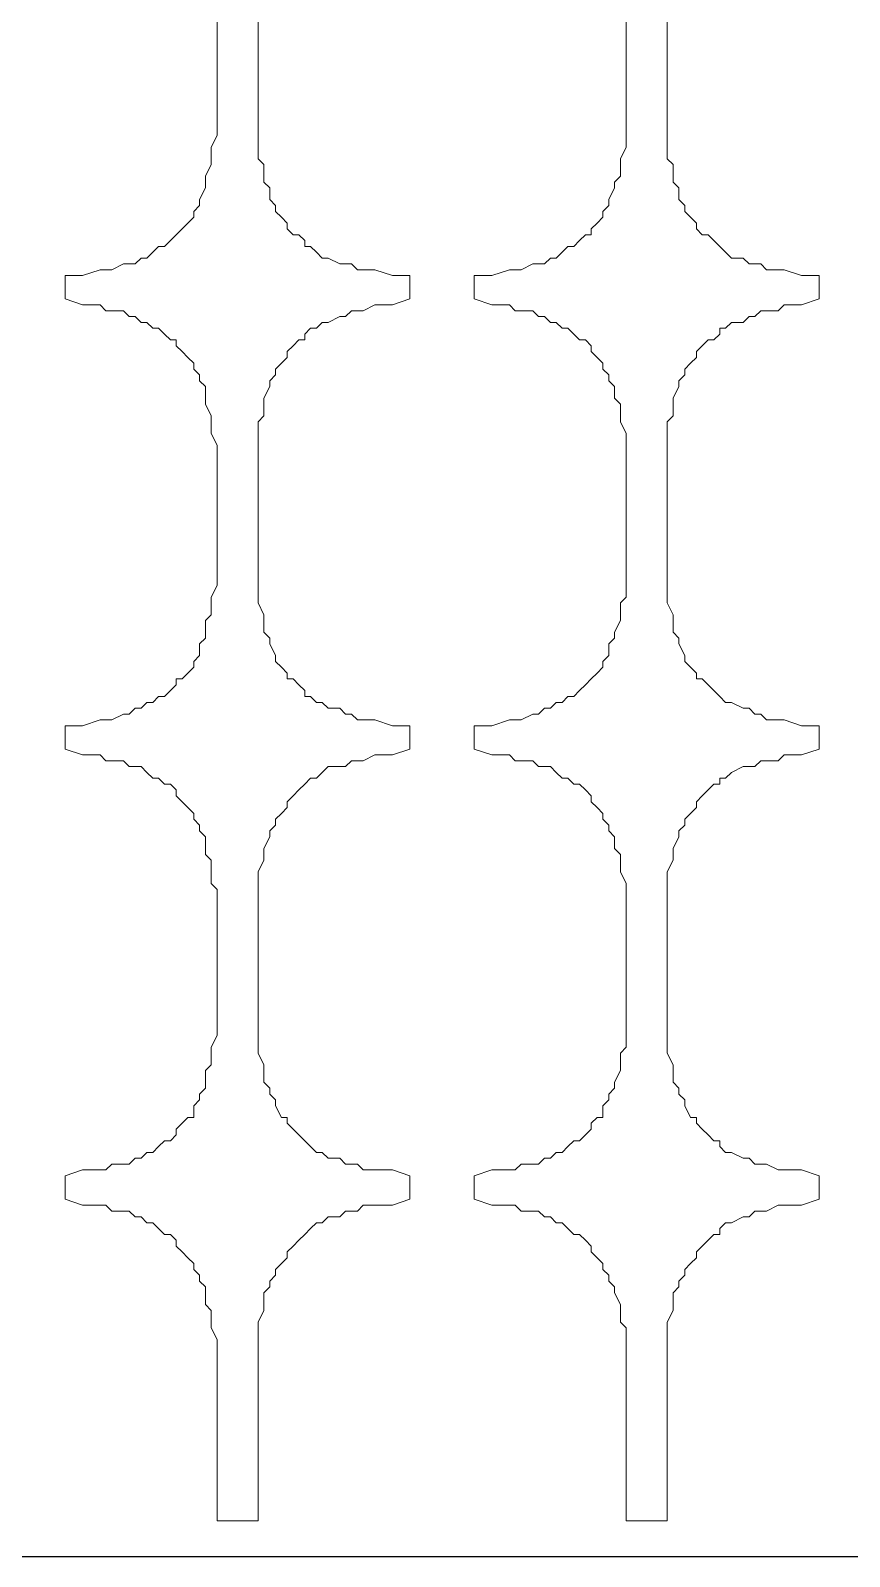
# Model space of a CAD drawing. Extents: x -66030 to 95157, y -13132 to 45879.
# Drawn here: x 21317 to 21864, y 24423 to 25442 of the extents above; entities that cross this region are included whole.
import ezdxf

# ---------------------------------------------------------------- set-up
doc = ezdxf.new("R2010")
doc.units = 0
doc.header["$LTSCALE"] = 100
doc.header["$MEASUREMENT"] = 0
doc.layers.get('0').update_dxf_attribs({"linetype": 'CONTINUOUS'})
doc.layers.add('3', color=11, linetype='CONTINUOUS')

msp = doc.modelspace()

# ---------------------------------------------------------------- linework, layer by layer
at = {"lineweight": 0}
for points in [[(21468.6, 25462), (21468.6, 25376), (21468.6, 25372.1), (21468.6, 25364.3), (21468.6, 25356.5), (21472.5, 25352.6), (21472.5, 25344.8), (21472.5, 25340.9), (21476.4, 25337), (21476.4, 25329.2), (21480.3, 25325.3), (21480.3, 25321.3), (21484.2, 25317.4), (21488.1, 25313.5), (21488.1, 25309.6), (21492, 25305.7), (21495.9, 25305.7), (21499.8, 25301.8), (21499.8, 25297.9), (21503.7, 25297.9), (21507.6, 25294), (21511.5, 25290.1), (21515.4, 25290.1), (21523.2, 25286.2), (21527.1, 25286.2), (21531.1, 25286.2), (21535, 25282.3), (21538.9, 25282.3), (21546.7, 25282.3), (21558.4, 25278.4), (21570.1, 25278.4), (21570.1, 25262.8), (21558.4, 25258.9), (21546.7, 25258.9), (21538.9, 25254.9), (21535, 25254.9), (21531.1, 25254.9), (21527.1, 25251), (21523.2, 25251), (21515.4, 25247.1), (21511.5, 25247.1), (21507.6, 25243.2), (21503.7, 25243.2), (21499.8, 25239.3), (21499.8, 25235.4), (21495.9, 25235.4), (21492, 25231.5), (21488.1, 25227.6), (21488.1, 25223.7), (21484.2, 25219.8), (21480.3, 25215.9), (21480.3, 25212), (21476.4, 25208.1), (21476.4, 25204.2), (21472.5, 25196.4), (21472.5, 25192.5), (21472.5, 25184.6), (21468.6, 25180.7), (21468.6, 25172.9), (21468.6, 25165.1), (21468.6, 25161.2), (21468.6, 25075.3), (21468.6, 25071.4), (21468.6, 25063.6), (21468.6, 25059.7), (21472.5, 25051.8), (21472.5, 25047.9), (21472.5, 25040.1), (21476.4, 25036.2), (21476.4, 25032.3), (21480.3, 25024.5), (21480.3, 25020.6), (21484.2, 25016.7), (21488.1, 25012.8), (21488.1, 25008.9), (21492, 25008.9), (21495.9, 25005), (21499.8, 25001.1), (21499.8, 24997.2), (21503.7, 24997.2), (21507.6, 24993.2), (21511.5, 24993.2), (21515.4, 24989.3), (21523.2, 24989.3), (21527.1, 24985.4), (21531.1, 24985.4), (21535, 24981.5), (21538.9, 24981.5), (21546.7, 24981.5), (21558.4, 24977.6), (21570.1, 24977.6), (21570.1, 24962), (21558.4, 24958.1), (21546.7, 24958.1), (21538.9, 24954.2), (21535, 24954.2), (21531.1, 24954.2), (21527.1, 24950.3), (21523.2, 24950.3), (21515.4, 24950.3), (21511.5, 24946.4), (21507.6, 24942.5), (21503.7, 24942.5), (21499.8, 24938.6), (21499.8, 24938.6), (21495.9, 24934.7), (21492, 24930.8), (21488.1, 24926.8), (21488.1, 24922.9), (21484.2, 24919), (21480.3, 24915.1), (21480.3, 24911.2), (21476.4, 24907.3), (21476.4, 24903.4), (21472.5, 24895.6), (21472.5, 24891.7), (21472.5, 24887.8), (21468.6, 24880), (21468.6, 24872.2), (21468.6, 24868.3), (21468.6, 24864.4), (21468.6, 24774.5), (21468.6, 24770.6), (21468.6, 24762.8), (21468.6, 24758.9), (21472.5, 24751.1), (21472.5, 24747.2), (21472.5, 24739.4), (21476.4, 24735.5), (21476.4, 24731.5), (21480.3, 24727.6), (21480.3, 24723.7), (21484.2, 24715.9), (21488.1, 24715.9), (21488.1, 24712), (21492, 24708.1), (21495.9, 24704.2), (21499.8, 24700.3), (21499.8, 24700.3), (21503.7, 24696.4), (21507.6, 24692.5), (21511.5, 24692.5), (21515.4, 24688.6), (21523.2, 24688.6), (21527.1, 24684.7), (21531.1, 24684.7), (21535, 24684.7), (21538.9, 24680.8), (21546.7, 24680.8), (21558.4, 24680.8), (21570.1, 24676.9), (21570.1, 24661.2), (21558.4, 24657.3), (21546.7, 24657.3), (21538.9, 24657.3), (21535, 24653.4), (21531.1, 24653.4), (21527.1, 24653.4), (21523.2, 24649.5), (21515.4, 24649.5), (21511.5, 24645.6), (21507.6, 24645.6), (21503.7, 24641.7), (21499.8, 24637.8), (21499.8, 24637.8), (21495.9, 24633.9), (21492, 24630), (21488.1, 24626.1), (21488.1, 24622.2), (21484.2, 24618.3), (21480.3, 24614.4), (21480.3, 24610.5), (21476.4, 24606.6), (21476.4, 24602.7), (21472.5, 24598.7), (21472.5, 24590.9), (21472.5, 24587), (21468.6, 24579.2), (21468.6, 24575.3), (21468.6, 24567.5), (21468.6, 24563.6), (21468.6, 24446.4), (21441.2, 24446.4), (21441.2, 24563.6), (21441.2, 24567.5), (21437.3, 24575.3), (21437.3, 24579.2), (21437.3, 24587), (21433.4, 24590.9), (21433.4, 24598.7), (21433.4, 24602.7), (21429.5, 24606.6), (21429.5, 24610.5), (21425.6, 24614.4), (21425.6, 24618.3), (21421.7, 24622.2), (21417.8, 24626.1), (21413.9, 24630), (21413.9, 24633.9), (21410, 24637.8), (21406.1, 24637.8), (21402.2, 24641.7), (21398.3, 24645.6), (21394.3, 24645.6), (21390.4, 24649.5), (21386.5, 24649.5), (21382.6, 24653.4), (21378.7, 24653.4), (21370.9, 24653.4), (21367, 24657.3), (21363.1, 24657.3), (21351.4, 24657.3), (21339.7, 24661.2), (21339.7, 24676.9), (21351.4, 24680.8), (21363.1, 24680.8), (21367, 24680.8), (21370.9, 24684.7), (21378.7, 24684.7), (21382.6, 24684.7), (21386.5, 24688.6), (21390.4, 24688.6), (21394.3, 24692.5), (21398.3, 24692.5), (21402.2, 24696.4), (21406.1, 24700.3), (21410, 24700.3), (21413.9, 24704.2), (21413.9, 24708.1), (21417.8, 24712), (21421.7, 24715.9), (21425.6, 24715.9), (21425.6, 24723.7), (21429.5, 24727.6), (21429.5, 24731.5), (21433.4, 24735.5), (21433.4, 24739.4), (21433.4, 24747.2), (21437.3, 24751.1), (21437.3, 24758.9), (21437.3, 24762.8), (21441.2, 24770.6), (21441.2, 24774.5), (21441.2, 24864.4), (21441.2, 24868.3), (21437.3, 24872.2), (21437.3, 24880), (21437.3, 24887.8), (21433.4, 24891.7), (21433.4, 24895.6), (21433.4, 24903.4), (21429.5, 24907.3), (21429.5, 24911.2), (21425.6, 24915.1), (21425.6, 24919), (21421.7, 24922.9), (21417.8, 24926.8), (21413.9, 24930.8), (21413.9, 24934.7), (21410, 24938.6), (21406.1, 24938.6), (21402.2, 24942.5), (21398.3, 24942.5), (21394.3, 24946.4), (21390.4, 24950.3), (21386.5, 24950.3), (21382.6, 24950.3), (21378.7, 24954.2), (21370.9, 24954.2), (21367, 24954.2), (21363.1, 24958.1), (21351.4, 24958.1), (21339.7, 24962), (21339.7, 24977.6), (21351.4, 24977.6), (21363.1, 24981.5), (21367, 24981.5), (21370.9, 24981.5), (21378.7, 24985.4), (21382.6, 24985.4), (21386.5, 24989.3), (21390.4, 24989.3), (21394.3, 24993.2), (21398.3, 24993.2), (21402.2, 24997.2), (21406.1, 24997.2), (21410, 25001.1), (21413.9, 25005), (21413.9, 25008.9), (21417.8, 25008.9), (21421.7, 25012.8), (21425.6, 25016.7), (21425.6, 25020.6), (21429.5, 25024.5), (21429.5, 25032.3), (21433.4, 25036.2), (21433.4, 25040.1), (21433.4, 25047.9), (21437.3, 25051.8), (21437.3, 25059.7), (21437.3, 25063.6), (21441.2, 25071.4), (21441.2, 25075.3), (21441.2, 25161.2), (21441.2, 25165.1), (21437.3, 25172.9), (21437.3, 25180.7), (21437.3, 25184.6), (21433.4, 25192.5), (21433.4, 25196.4), (21433.4, 25204.2), (21429.5, 25208.1), (21429.5, 25212), (21425.6, 25215.9), (21425.6, 25219.8), (21421.7, 25223.7), (21417.8, 25227.6), (21413.9, 25231.5), (21413.9, 25235.4), (21410, 25235.4), (21406.1, 25239.3), (21402.2, 25243.2), (21398.3, 25243.2), (21394.3, 25247.1), (21390.4, 25247.1), (21386.5, 25251), (21382.6, 25251), (21378.7, 25254.9), (21370.9, 25254.9), (21367, 25254.9), (21363.1, 25258.9), (21351.4, 25258.9), (21339.7, 25262.8), (21339.7, 25278.4), (21351.4, 25278.4), (21363.1, 25282.3), (21367, 25282.3), (21370.9, 25282.3), (21378.7, 25286.2), (21382.6, 25286.2), (21386.5, 25286.2), (21390.4, 25290.1), (21394.3, 25290.1), (21398.3, 25294), (21402.2, 25297.9), (21406.1, 25297.9), (21410, 25301.8), (21413.9, 25305.7), (21413.9, 25305.7), (21417.8, 25309.6), (21421.7, 25313.5), (21425.6, 25317.4), (21425.6, 25321.3), (21429.5, 25325.3), (21429.5, 25329.2), (21433.4, 25337), (21433.4, 25340.9), (21433.4, 25344.8), (21437.3, 25352.6), (21437.3, 25356.5), (21437.3, 25364.3), (21441.2, 25372.1), (21441.2, 25376), (21441.2, 25462)], [(21468.6, 25462), (21468.6, 25376), (21468.6, 25372.1), (21468.6, 25364.3), (21468.6, 25356.5), (21472.5, 25352.6), (21472.5, 25344.8), (21472.5, 25340.9), (21476.4, 25337), (21476.4, 25329.2), (21480.3, 25325.3), (21480.3, 25321.3), (21484.2, 25317.4), (21488.1, 25313.5), (21488.1, 25309.6), (21492, 25305.7), (21495.9, 25305.7), (21499.8, 25301.8), (21499.8, 25297.9), (21503.7, 25297.9), (21507.6, 25294), (21511.5, 25290.1), (21515.4, 25290.1), (21523.2, 25286.2), (21527.1, 25286.2), (21531.1, 25286.2), (21535, 25282.3), (21538.9, 25282.3), (21546.7, 25282.3), (21558.4, 25278.4), (21570.1, 25278.4), (21570.1, 25262.8), (21558.4, 25258.9), (21546.7, 25258.9), (21538.9, 25254.9), (21535, 25254.9), (21531.1, 25254.9), (21527.1, 25251), (21523.2, 25251), (21515.4, 25247.1), (21511.5, 25247.1), (21507.6, 25243.2), (21503.7, 25243.2), (21499.8, 25239.3), (21499.8, 25235.4), (21495.9, 25235.4), (21492, 25231.5), (21488.1, 25227.6), (21488.1, 25223.7), (21484.2, 25219.8), (21480.3, 25215.9), (21480.3, 25212), (21476.4, 25208.1), (21476.4, 25204.2), (21472.5, 25196.4), (21472.5, 25192.5), (21472.5, 25184.6), (21468.6, 25180.7), (21468.6, 25172.9), (21468.6, 25165.1), (21468.6, 25161.2), (21468.6, 25075.3), (21468.6, 25071.4), (21468.6, 25063.6), (21468.6, 25059.7), (21472.5, 25051.8), (21472.5, 25047.9), (21472.5, 25040.1), (21476.4, 25036.2), (21476.4, 25032.3), (21480.3, 25024.5), (21480.3, 25020.6), (21484.2, 25016.7), (21488.1, 25012.8), (21488.1, 25008.9), (21492, 25008.9), (21495.9, 25005), (21499.8, 25001.1), (21499.8, 24997.2), (21503.7, 24997.2), (21507.6, 24993.2), (21511.5, 24993.2), (21515.4, 24989.3), (21523.2, 24989.3), (21527.1, 24985.4), (21531.1, 24985.4), (21535, 24981.5), (21538.9, 24981.5), (21546.7, 24981.5), (21558.4, 24977.6), (21570.1, 24977.6), (21570.1, 24962), (21558.4, 24958.1), (21546.7, 24958.1), (21538.9, 24954.2), (21535, 24954.2), (21531.1, 24954.2), (21527.1, 24950.3), (21523.2, 24950.3), (21515.4, 24950.3), (21511.5, 24946.4), (21507.6, 24942.5), (21503.7, 24942.5), (21499.8, 24938.6), (21499.8, 24938.6), (21495.9, 24934.7), (21492, 24930.8), (21488.1, 24926.8), (21488.1, 24922.9), (21484.2, 24919), (21480.3, 24915.1), (21480.3, 24911.2), (21476.4, 24907.3), (21476.4, 24903.4), (21472.5, 24895.6), (21472.5, 24891.7), (21472.5, 24887.8), (21468.6, 24880), (21468.6, 24872.2), (21468.6, 24868.3), (21468.6, 24864.4), (21468.6, 24774.5), (21468.6, 24770.6), (21468.6, 24762.8), (21468.6, 24758.9), (21472.5, 24751.1), (21472.5, 24747.2), (21472.5, 24739.4), (21476.4, 24735.5), (21476.4, 24731.5), (21480.3, 24727.6), (21480.3, 24723.7), (21484.2, 24715.9), (21488.1, 24715.9), (21488.1, 24712), (21492, 24708.1), (21495.9, 24704.2), (21499.8, 24700.3), (21499.8, 24700.3), (21503.7, 24696.4), (21507.6, 24692.5), (21511.5, 24692.5), (21515.4, 24688.6), (21523.2, 24688.6), (21527.1, 24684.7), (21531.1, 24684.7), (21535, 24684.7), (21538.9, 24680.8), (21546.7, 24680.8), (21558.4, 24680.8), (21570.1, 24676.9), (21570.1, 24661.2), (21558.4, 24657.3), (21546.7, 24657.3), (21538.9, 24657.3), (21535, 24653.4), (21531.1, 24653.4), (21527.1, 24653.4), (21523.2, 24649.5), (21515.4, 24649.5), (21511.5, 24645.6), (21507.6, 24645.6), (21503.7, 24641.7), (21499.8, 24637.8), (21499.8, 24637.8), (21495.9, 24633.9), (21492, 24630), (21488.1, 24626.1), (21488.1, 24622.2), (21484.2, 24618.3), (21480.3, 24614.4), (21480.3, 24610.5), (21476.4, 24606.6), (21476.4, 24602.7), (21472.5, 24598.7), (21472.5, 24590.9), (21472.5, 24587), (21468.6, 24579.2), (21468.6, 24575.3), (21468.6, 24567.5), (21468.6, 24563.6), (21468.6, 24446.4), (21441.2, 24446.4), (21441.2, 24563.6), (21441.2, 24567.5), (21437.3, 24575.3), (21437.3, 24579.2), (21437.3, 24587), (21433.4, 24590.9), (21433.4, 24598.7), (21433.4, 24602.7), (21429.5, 24606.6), (21429.5, 24610.5), (21425.6, 24614.4), (21425.6, 24618.3), (21421.7, 24622.2), (21417.8, 24626.1), (21413.9, 24630), (21413.9, 24633.9), (21410, 24637.8), (21406.1, 24637.8), (21402.2, 24641.7), (21398.3, 24645.6), (21394.3, 24645.6), (21390.4, 24649.5), (21386.5, 24649.5), (21382.6, 24653.4), (21378.7, 24653.4), (21370.9, 24653.4), (21367, 24657.3), (21363.1, 24657.3), (21351.4, 24657.3), (21339.7, 24661.2), (21339.7, 24676.9), (21351.4, 24680.8), (21363.1, 24680.8), (21367, 24680.8), (21370.9, 24684.7), (21378.7, 24684.7), (21382.6, 24684.7), (21386.5, 24688.6), (21390.4, 24688.6), (21394.3, 24692.5), (21398.3, 24692.5), (21402.2, 24696.4), (21406.1, 24700.3), (21410, 24700.3), (21413.9, 24704.2), (21413.9, 24708.1), (21417.8, 24712), (21421.7, 24715.9), (21425.6, 24715.9), (21425.6, 24723.7), (21429.5, 24727.6), (21429.5, 24731.5), (21433.4, 24735.5), (21433.4, 24739.4), (21433.4, 24747.2), (21437.3, 24751.1), (21437.3, 24758.9), (21437.3, 24762.8), (21441.2, 24770.6), (21441.2, 24774.5), (21441.2, 24864.4), (21441.2, 24868.3), (21437.3, 24872.2), (21437.3, 24880), (21437.3, 24887.8), (21433.4, 24891.7), (21433.4, 24895.6), (21433.4, 24903.4), (21429.5, 24907.3), (21429.5, 24911.2), (21425.6, 24915.1), (21425.6, 24919), (21421.7, 24922.9), (21417.8, 24926.8), (21413.9, 24930.8), (21413.9, 24934.7), (21410, 24938.6), (21406.1, 24938.6), (21402.2, 24942.5), (21398.3, 24942.5), (21394.3, 24946.4), (21390.4, 24950.3), (21386.5, 24950.3), (21382.6, 24950.3), (21378.7, 24954.2), (21370.9, 24954.2), (21367, 24954.2), (21363.1, 24958.1), (21351.4, 24958.1), (21339.7, 24962), (21339.7, 24977.6), (21351.4, 24977.6), (21363.1, 24981.5), (21367, 24981.5), (21370.9, 24981.5), (21378.7, 24985.4), (21382.6, 24985.4), (21386.5, 24989.3), (21390.4, 24989.3), (21394.3, 24993.2), (21398.3, 24993.2), (21402.2, 24997.2), (21406.1, 24997.2), (21410, 25001.1), (21413.9, 25005), (21413.9, 25008.9), (21417.8, 25008.9), (21421.7, 25012.8), (21425.6, 25016.7), (21425.6, 25020.6), (21429.5, 25024.5), (21429.5, 25032.3), (21433.4, 25036.2), (21433.4, 25040.1), (21433.4, 25047.9), (21437.3, 25051.8), (21437.3, 25059.7), (21437.3, 25063.6), (21441.2, 25071.4), (21441.2, 25075.3), (21441.2, 25161.2), (21441.2, 25165.1), (21437.3, 25172.9), (21437.3, 25180.7), (21437.3, 25184.6), (21433.4, 25192.5), (21433.4, 25196.4), (21433.4, 25204.2), (21429.5, 25208.1), (21429.5, 25212), (21425.6, 25215.9), (21425.6, 25219.8), (21421.7, 25223.7), (21417.8, 25227.6), (21413.9, 25231.5), (21413.9, 25235.4), (21410, 25235.4), (21406.1, 25239.3), (21402.2, 25243.2), (21398.3, 25243.2), (21394.3, 25247.1), (21390.4, 25247.1), (21386.5, 25251), (21382.6, 25251), (21378.7, 25254.9), (21370.9, 25254.9), (21367, 25254.9), (21363.1, 25258.9), (21351.4, 25258.9), (21339.7, 25262.8), (21339.7, 25278.4), (21351.4, 25278.4), (21363.1, 25282.3), (21367, 25282.3), (21370.9, 25282.3), (21378.7, 25286.2), (21382.6, 25286.2), (21386.5, 25286.2), (21390.4, 25290.1), (21394.3, 25290.1), (21398.3, 25294), (21402.2, 25297.9), (21406.1, 25297.9), (21410, 25301.8), (21413.9, 25305.7), (21413.9, 25305.7), (21417.8, 25309.6), (21421.7, 25313.5), (21425.6, 25317.4), (21425.6, 25321.3), (21429.5, 25325.3), (21429.5, 25329.2), (21433.4, 25337), (21433.4, 25340.9), (21433.4, 25344.8), (21437.3, 25352.6), (21437.3, 25356.5), (21437.3, 25364.3), (21441.2, 25372.1), (21441.2, 25376), (21441.2, 25462)], [(21714.6, 25462), (21714.6, 25376), (21714.6, 25372.1), (21714.6, 25364.3), (21710.7, 25356.5), (21710.7, 25352.6), (21710.7, 25344.8), (21706.8, 25340.9), (21706.8, 25337), (21702.9, 25329.2), (21702.9, 25325.3), (21699, 25321.3), (21699, 25317.4), (21695.1, 25313.5), (21691.2, 25309.6), (21691.2, 25305.7), (21687.3, 25305.7), (21683.4, 25301.8), (21679.5, 25297.9), (21675.6, 25297.9), (21671.7, 25294), (21667.8, 25290.1), (21663.9, 25290.1), (21660, 25286.2), (21656, 25286.2), (21652.1, 25286.2), (21644.3, 25282.3), (21640.4, 25282.3), (21636.5, 25282.3), (21624.8, 25278.4), (21613.1, 25278.4), (21613.1, 25262.8), (21624.8, 25258.9), (21636.5, 25258.9), (21640.4, 25254.9), (21644.3, 25254.9), (21652.1, 25254.9), (21656, 25251), (21660, 25251), (21663.9, 25247.1), (21667.8, 25247.1), (21671.7, 25243.2), (21675.6, 25243.2), (21679.5, 25239.3), (21683.4, 25235.4), (21687.3, 25235.4), (21691.2, 25231.5), (21691.2, 25227.6), (21695.1, 25223.7), (21699, 25219.8), (21699, 25215.9), (21702.9, 25212), (21702.9, 25208.1), (21706.8, 25204.2), (21706.8, 25196.4), (21710.7, 25192.5), (21710.7, 25184.6), (21710.7, 25180.7), (21714.6, 25172.9), (21714.6, 25165.1), (21714.6, 25161.2), (21714.6, 25075.3), (21714.6, 25071.4), (21714.6, 25063.6), (21710.7, 25059.7), (21710.7, 25051.8), (21710.7, 25047.9), (21706.8, 25040.1), (21706.8, 25036.2), (21702.9, 25032.3), (21702.9, 25024.5), (21699, 25020.6), (21699, 25016.7), (21695.1, 25012.8), (21691.2, 25008.9), (21691.2, 25008.9), (21687.3, 25005), (21683.4, 25001.1), (21679.5, 24997.2), (21675.6, 24997.2), (21671.7, 24993.2), (21667.8, 24993.2), (21663.9, 24989.3), (21660, 24989.3), (21656, 24985.4), (21652.1, 24985.4), (21644.3, 24981.5), (21640.4, 24981.5), (21636.5, 24981.5), (21624.8, 24977.6), (21613.1, 24977.6), (21613.1, 24962), (21624.8, 24958.1), (21636.5, 24958.1), (21640.4, 24954.2), (21644.3, 24954.2), (21652.1, 24954.2), (21656, 24950.3), (21660, 24950.3), (21663.9, 24950.3), (21667.8, 24946.4), (21671.7, 24942.5), (21675.6, 24942.5), (21679.5, 24938.6), (21683.4, 24938.6), (21687.3, 24934.7), (21691.2, 24930.8), (21691.2, 24926.8), (21695.1, 24922.9), (21699, 24919), (21699, 24915.1), (21702.9, 24911.2), (21702.9, 24907.3), (21706.8, 24903.4), (21706.8, 24895.6), (21710.7, 24891.7), (21710.7, 24887.8), (21710.7, 24880), (21714.6, 24872.2), (21714.6, 24868.3), (21714.6, 24864.4), (21714.6, 24774.5), (21714.6, 24770.6), (21714.6, 24762.8), (21710.7, 24758.9), (21710.7, 24751.1), (21710.7, 24747.2), (21706.8, 24739.4), (21706.8, 24735.5), (21702.9, 24731.5), (21702.9, 24727.6), (21699, 24723.7), (21699, 24715.9), (21695.1, 24715.9), (21691.2, 24712), (21691.2, 24708.1), (21687.3, 24704.2), (21683.4, 24700.3), (21679.5, 24700.3), (21675.6, 24696.4), (21671.7, 24692.5), (21667.8, 24692.5), (21663.9, 24688.6), (21660, 24688.6), (21656, 24684.7), (21652.1, 24684.7), (21644.3, 24684.7), (21640.4, 24680.8), (21636.5, 24680.8), (21624.8, 24680.8), (21613.1, 24676.9), (21613.1, 24661.2), (21624.8, 24657.3), (21636.5, 24657.3), (21640.4, 24657.3), (21644.3, 24653.4), (21652.1, 24653.4), (21656, 24653.4), (21660, 24649.5), (21663.9, 24649.5), (21667.8, 24645.6), (21671.7, 24645.6), (21675.6, 24641.7), (21679.5, 24637.8), (21683.4, 24637.8), (21687.3, 24633.9), (21691.2, 24630), (21691.2, 24626.1), (21695.1, 24622.2), (21699, 24618.3), (21699, 24614.4), (21702.9, 24610.5), (21702.9, 24606.6), (21706.8, 24602.7), (21706.8, 24598.7), (21710.7, 24590.9), (21710.7, 24587), (21710.7, 24579.2), (21714.6, 24575.3), (21714.6, 24567.5), (21714.6, 24563.6), (21714.6, 24446.4), (21742, 24446.4), (21742, 24563.6), (21742, 24567.5), (21742, 24575.3), (21742, 24579.2), (21745.9, 24587), (21745.9, 24590.9), (21745.9, 24598.7), (21749.8, 24602.7), (21749.8, 24606.6), (21753.7, 24610.5), (21753.7, 24614.4), (21757.6, 24618.3), (21761.5, 24622.2), (21761.5, 24626.1), (21765.4, 24630), (21769.3, 24633.9), (21773.2, 24637.8), (21777.1, 24637.8), (21777.1, 24641.7), (21781, 24645.6), (21784.9, 24645.6), (21792.8, 24649.5), (21796.7, 24649.5), (21800.6, 24653.4), (21804.5, 24653.4), (21808.4, 24653.4), (21816.2, 24657.3), (21820.1, 24657.3), (21831.8, 24657.3), (21843.5, 24661.2), (21843.5, 24676.9), (21831.8, 24680.8), (21820.1, 24680.8), (21816.2, 24680.8), (21808.4, 24684.7), (21804.5, 24684.7), (21800.6, 24684.7), (21796.7, 24688.6), (21792.8, 24688.6), (21784.9, 24692.5), (21781, 24692.5), (21777.1, 24696.4), (21777.1, 24700.3), (21773.2, 24700.3), (21769.3, 24704.2), (21765.4, 24708.1), (21761.5, 24712), (21761.5, 24715.9), (21757.6, 24715.9), (21753.7, 24723.7), (21753.7, 24727.6), (21749.8, 24731.5), (21749.8, 24735.5), (21745.9, 24739.4), (21745.9, 24747.2), (21745.9, 24751.1), (21742, 24758.9), (21742, 24762.8), (21742, 24770.6), (21742, 24774.5), (21742, 24864.4), (21742, 24868.3), (21742, 24872.2), (21742, 24880), (21745.9, 24887.8), (21745.9, 24891.7), (21745.9, 24895.6), (21749.8, 24903.4), (21749.8, 24907.3), (21753.7, 24911.2), (21753.7, 24915.1), (21757.6, 24919), (21761.5, 24922.9), (21761.5, 24926.8), (21765.4, 24930.8), (21769.3, 24934.7), (21773.2, 24938.6), (21777.1, 24938.6), (21777.1, 24942.5), (21781, 24942.5), (21784.9, 24946.4), (21792.8, 24950.3), (21796.7, 24950.3), (21800.6, 24950.3), (21804.5, 24954.2), (21808.4, 24954.2), (21816.2, 24954.2), (21820.1, 24958.1), (21831.8, 24958.1), (21843.5, 24962), (21843.5, 24977.6), (21831.8, 24977.6), (21820.1, 24981.5), (21816.2, 24981.5), (21808.4, 24981.5), (21804.5, 24985.4), (21800.6, 24985.4), (21796.7, 24989.3), (21792.8, 24989.3), (21784.9, 24993.2), (21781, 24993.2), (21777.1, 24997.2), (21777.1, 24997.2), (21773.2, 25001.1), (21769.3, 25005), (21765.4, 25008.9), (21761.5, 25008.9), (21761.5, 25012.8), (21757.6, 25016.7), (21753.7, 25020.6), (21753.7, 25024.5), (21749.8, 25032.3), (21749.8, 25036.2), (21745.9, 25040.1), (21745.9, 25047.9), (21745.9, 25051.8), (21742, 25059.7), (21742, 25063.6), (21742, 25071.4), (21742, 25075.3), (21742, 25161.2), (21742, 25165.1), (21742, 25172.9), (21742, 25180.7), (21745.9, 25184.6), (21745.9, 25192.5), (21745.9, 25196.4), (21749.8, 25204.2), (21749.8, 25208.1), (21753.7, 25212), (21753.7, 25215.9), (21757.6, 25219.8), (21761.5, 25223.7), (21761.5, 25227.6), (21765.4, 25231.5), (21769.3, 25235.4), (21773.2, 25235.4), (21777.1, 25239.3), (21777.1, 25243.2), (21781, 25243.2), (21784.9, 25247.1), (21792.8, 25247.1), (21796.7, 25251), (21800.6, 25251), (21804.5, 25254.9), (21808.4, 25254.9), (21816.2, 25254.9), (21820.1, 25258.9), (21831.8, 25258.9), (21843.5, 25262.8), (21843.5, 25278.4), (21831.8, 25278.4), (21820.1, 25282.3), (21816.2, 25282.3), (21808.4, 25282.3), (21804.5, 25286.2), (21800.6, 25286.2), (21796.7, 25286.2), (21792.8, 25290.1), (21784.9, 25290.1), (21781, 25294), (21777.1, 25297.9), (21777.1, 25297.9), (21773.2, 25301.8), (21769.3, 25305.7), (21765.4, 25305.7), (21761.5, 25309.6), (21761.5, 25313.5), (21757.6, 25317.4), (21753.7, 25321.3), (21753.7, 25325.3), (21749.8, 25329.2), (21749.8, 25337), (21745.9, 25340.9), (21745.9, 25344.8), (21745.9, 25352.6), (21742, 25356.5), (21742, 25364.3), (21742, 25372.1), (21742, 25376), (21742, 25462)], [(21714.6, 25462), (21714.6, 25376), (21714.6, 25372.1), (21714.6, 25364.3), (21710.7, 25356.5), (21710.7, 25352.6), (21710.7, 25344.8), (21706.8, 25340.9), (21706.8, 25337), (21702.9, 25329.2), (21702.9, 25325.3), (21699, 25321.3), (21699, 25317.4), (21695.1, 25313.5), (21691.2, 25309.6), (21691.2, 25305.7), (21687.3, 25305.7), (21683.4, 25301.8), (21679.5, 25297.9), (21675.6, 25297.9), (21671.7, 25294), (21667.8, 25290.1), (21663.9, 25290.1), (21660, 25286.2), (21656, 25286.2), (21652.1, 25286.2), (21644.3, 25282.3), (21640.4, 25282.3), (21636.5, 25282.3), (21624.8, 25278.4), (21613.1, 25278.4), (21613.1, 25262.8), (21624.8, 25258.9), (21636.5, 25258.9), (21640.4, 25254.9), (21644.3, 25254.9), (21652.1, 25254.9), (21656, 25251), (21660, 25251), (21663.9, 25247.1), (21667.8, 25247.1), (21671.7, 25243.2), (21675.6, 25243.2), (21679.5, 25239.3), (21683.4, 25235.4), (21687.3, 25235.4), (21691.2, 25231.5), (21691.2, 25227.6), (21695.1, 25223.7), (21699, 25219.8), (21699, 25215.9), (21702.9, 25212), (21702.9, 25208.1), (21706.8, 25204.2), (21706.8, 25196.4), (21710.7, 25192.5), (21710.7, 25184.6), (21710.7, 25180.7), (21714.6, 25172.9), (21714.6, 25165.1), (21714.6, 25161.2), (21714.6, 25075.3), (21714.6, 25071.4), (21714.6, 25063.6), (21710.7, 25059.7), (21710.7, 25051.8), (21710.7, 25047.9), (21706.8, 25040.1), (21706.8, 25036.2), (21702.9, 25032.3), (21702.9, 25024.5), (21699, 25020.6), (21699, 25016.7), (21695.1, 25012.8), (21691.2, 25008.9), (21691.2, 25008.9), (21687.3, 25005), (21683.4, 25001.1), (21679.5, 24997.2), (21675.6, 24997.2), (21671.7, 24993.2), (21667.8, 24993.2), (21663.9, 24989.3), (21660, 24989.3), (21656, 24985.4), (21652.1, 24985.4), (21644.3, 24981.5), (21640.4, 24981.5), (21636.5, 24981.5), (21624.8, 24977.6), (21613.1, 24977.6), (21613.1, 24962), (21624.8, 24958.1), (21636.5, 24958.1), (21640.4, 24954.2), (21644.3, 24954.2), (21652.1, 24954.2), (21656, 24950.3), (21660, 24950.3), (21663.9, 24950.3), (21667.8, 24946.4), (21671.7, 24942.5), (21675.6, 24942.5), (21679.5, 24938.6), (21683.4, 24938.6), (21687.3, 24934.7), (21691.2, 24930.8), (21691.2, 24926.8), (21695.1, 24922.9), (21699, 24919), (21699, 24915.1), (21702.9, 24911.2), (21702.9, 24907.3), (21706.8, 24903.4), (21706.8, 24895.6), (21710.7, 24891.7), (21710.7, 24887.8), (21710.7, 24880), (21714.6, 24872.2), (21714.6, 24868.3), (21714.6, 24864.4), (21714.6, 24774.5), (21714.6, 24770.6), (21714.6, 24762.8), (21710.7, 24758.9), (21710.7, 24751.1), (21710.7, 24747.2), (21706.8, 24739.4), (21706.8, 24735.5), (21702.9, 24731.5), (21702.9, 24727.6), (21699, 24723.7), (21699, 24715.9), (21695.1, 24715.9), (21691.2, 24712), (21691.2, 24708.1), (21687.3, 24704.2), (21683.4, 24700.3), (21679.5, 24700.3), (21675.6, 24696.4), (21671.7, 24692.5), (21667.8, 24692.5), (21663.9, 24688.6), (21660, 24688.6), (21656, 24684.7), (21652.1, 24684.7), (21644.3, 24684.7), (21640.4, 24680.8), (21636.5, 24680.8), (21624.8, 24680.8), (21613.1, 24676.9), (21613.1, 24661.2), (21624.8, 24657.3), (21636.5, 24657.3), (21640.4, 24657.3), (21644.3, 24653.4), (21652.1, 24653.4), (21656, 24653.4), (21660, 24649.5), (21663.9, 24649.5), (21667.8, 24645.6), (21671.7, 24645.6), (21675.6, 24641.7), (21679.5, 24637.8), (21683.4, 24637.8), (21687.3, 24633.9), (21691.2, 24630), (21691.2, 24626.1), (21695.1, 24622.2), (21699, 24618.3), (21699, 24614.4), (21702.9, 24610.5), (21702.9, 24606.6), (21706.8, 24602.7), (21706.8, 24598.7), (21710.7, 24590.9), (21710.7, 24587), (21710.7, 24579.2), (21714.6, 24575.3), (21714.6, 24567.5), (21714.6, 24563.6), (21714.6, 24446.4), (21742, 24446.4), (21742, 24563.6), (21742, 24567.5), (21742, 24575.3), (21742, 24579.2), (21745.9, 24587), (21745.9, 24590.9), (21745.9, 24598.7), (21749.8, 24602.7), (21749.8, 24606.6), (21753.7, 24610.5), (21753.7, 24614.4), (21757.6, 24618.3), (21761.5, 24622.2), (21761.5, 24626.1), (21765.4, 24630), (21769.3, 24633.9), (21773.2, 24637.8), (21777.1, 24637.8), (21777.1, 24641.7), (21781, 24645.6), (21784.9, 24645.6), (21792.8, 24649.5), (21796.7, 24649.5), (21800.6, 24653.4), (21804.5, 24653.4), (21808.4, 24653.4), (21816.2, 24657.3), (21820.1, 24657.3), (21831.8, 24657.3), (21843.5, 24661.2), (21843.5, 24676.9), (21831.8, 24680.8), (21820.1, 24680.8), (21816.2, 24680.8), (21808.4, 24684.7), (21804.5, 24684.7), (21800.6, 24684.7), (21796.7, 24688.6), (21792.8, 24688.6), (21784.9, 24692.5), (21781, 24692.5), (21777.1, 24696.4), (21777.1, 24700.3), (21773.2, 24700.3), (21769.3, 24704.2), (21765.4, 24708.1), (21761.5, 24712), (21761.5, 24715.9), (21757.6, 24715.9), (21753.7, 24723.7), (21753.7, 24727.6), (21749.8, 24731.5), (21749.8, 24735.5), (21745.9, 24739.4), (21745.9, 24747.2), (21745.9, 24751.1), (21742, 24758.9), (21742, 24762.8), (21742, 24770.6), (21742, 24774.5), (21742, 24864.4), (21742, 24868.3), (21742, 24872.2), (21742, 24880), (21745.9, 24887.8), (21745.9, 24891.7), (21745.9, 24895.6), (21749.8, 24903.4), (21749.8, 24907.3), (21753.7, 24911.2), (21753.7, 24915.1), (21757.6, 24919), (21761.5, 24922.9), (21761.5, 24926.8), (21765.4, 24930.8), (21769.3, 24934.7), (21773.2, 24938.6), (21777.1, 24938.6), (21777.1, 24942.5), (21781, 24942.5), (21784.9, 24946.4), (21792.8, 24950.3), (21796.7, 24950.3), (21800.6, 24950.3), (21804.5, 24954.2), (21808.4, 24954.2), (21816.2, 24954.2), (21820.1, 24958.1), (21831.8, 24958.1), (21843.5, 24962), (21843.5, 24977.6), (21831.8, 24977.6), (21820.1, 24981.5), (21816.2, 24981.5), (21808.4, 24981.5), (21804.5, 24985.4), (21800.6, 24985.4), (21796.7, 24989.3), (21792.8, 24989.3), (21784.9, 24993.2), (21781, 24993.2), (21777.1, 24997.2), (21777.1, 24997.2), (21773.2, 25001.1), (21769.3, 25005), (21765.4, 25008.9), (21761.5, 25008.9), (21761.5, 25012.8), (21757.6, 25016.7), (21753.7, 25020.6), (21753.7, 25024.5), (21749.8, 25032.3), (21749.8, 25036.2), (21745.9, 25040.1), (21745.9, 25047.9), (21745.9, 25051.8), (21742, 25059.7), (21742, 25063.6), (21742, 25071.4), (21742, 25075.3), (21742, 25161.2), (21742, 25165.1), (21742, 25172.9), (21742, 25180.7), (21745.9, 25184.6), (21745.9, 25192.5), (21745.9, 25196.4), (21749.8, 25204.2), (21749.8, 25208.1), (21753.7, 25212), (21753.7, 25215.9), (21757.6, 25219.8), (21761.5, 25223.7), (21761.5, 25227.6), (21765.4, 25231.5), (21769.3, 25235.4), (21773.2, 25235.4), (21777.1, 25239.3), (21777.1, 25243.2), (21781, 25243.2), (21784.9, 25247.1), (21792.8, 25247.1), (21796.7, 25251), (21800.6, 25251), (21804.5, 25254.9), (21808.4, 25254.9), (21816.2, 25254.9), (21820.1, 25258.9), (21831.8, 25258.9), (21843.5, 25262.8), (21843.5, 25278.4), (21831.8, 25278.4), (21820.1, 25282.3), (21816.2, 25282.3), (21808.4, 25282.3), (21804.5, 25286.2), (21800.6, 25286.2), (21796.7, 25286.2), (21792.8, 25290.1), (21784.9, 25290.1), (21781, 25294), (21777.1, 25297.9), (21777.1, 25297.9), (21773.2, 25301.8), (21769.3, 25305.7), (21765.4, 25305.7), (21761.5, 25309.6), (21761.5, 25313.5), (21757.6, 25317.4), (21753.7, 25321.3), (21753.7, 25325.3), (21749.8, 25329.2), (21749.8, 25337), (21745.9, 25340.9), (21745.9, 25344.8), (21745.9, 25352.6), (21742, 25356.5), (21742, 25364.3), (21742, 25372.1), (21742, 25376), (21742, 25462)]]:
    msp.add_lwpolyline(points, dxfattribs=at)
at = {"layer": '3'}
msp.add_line((-66009.4, 24422.6), (95156.9, 24422.6), dxfattribs=at)

doc.saveas('drawing.dxf')
